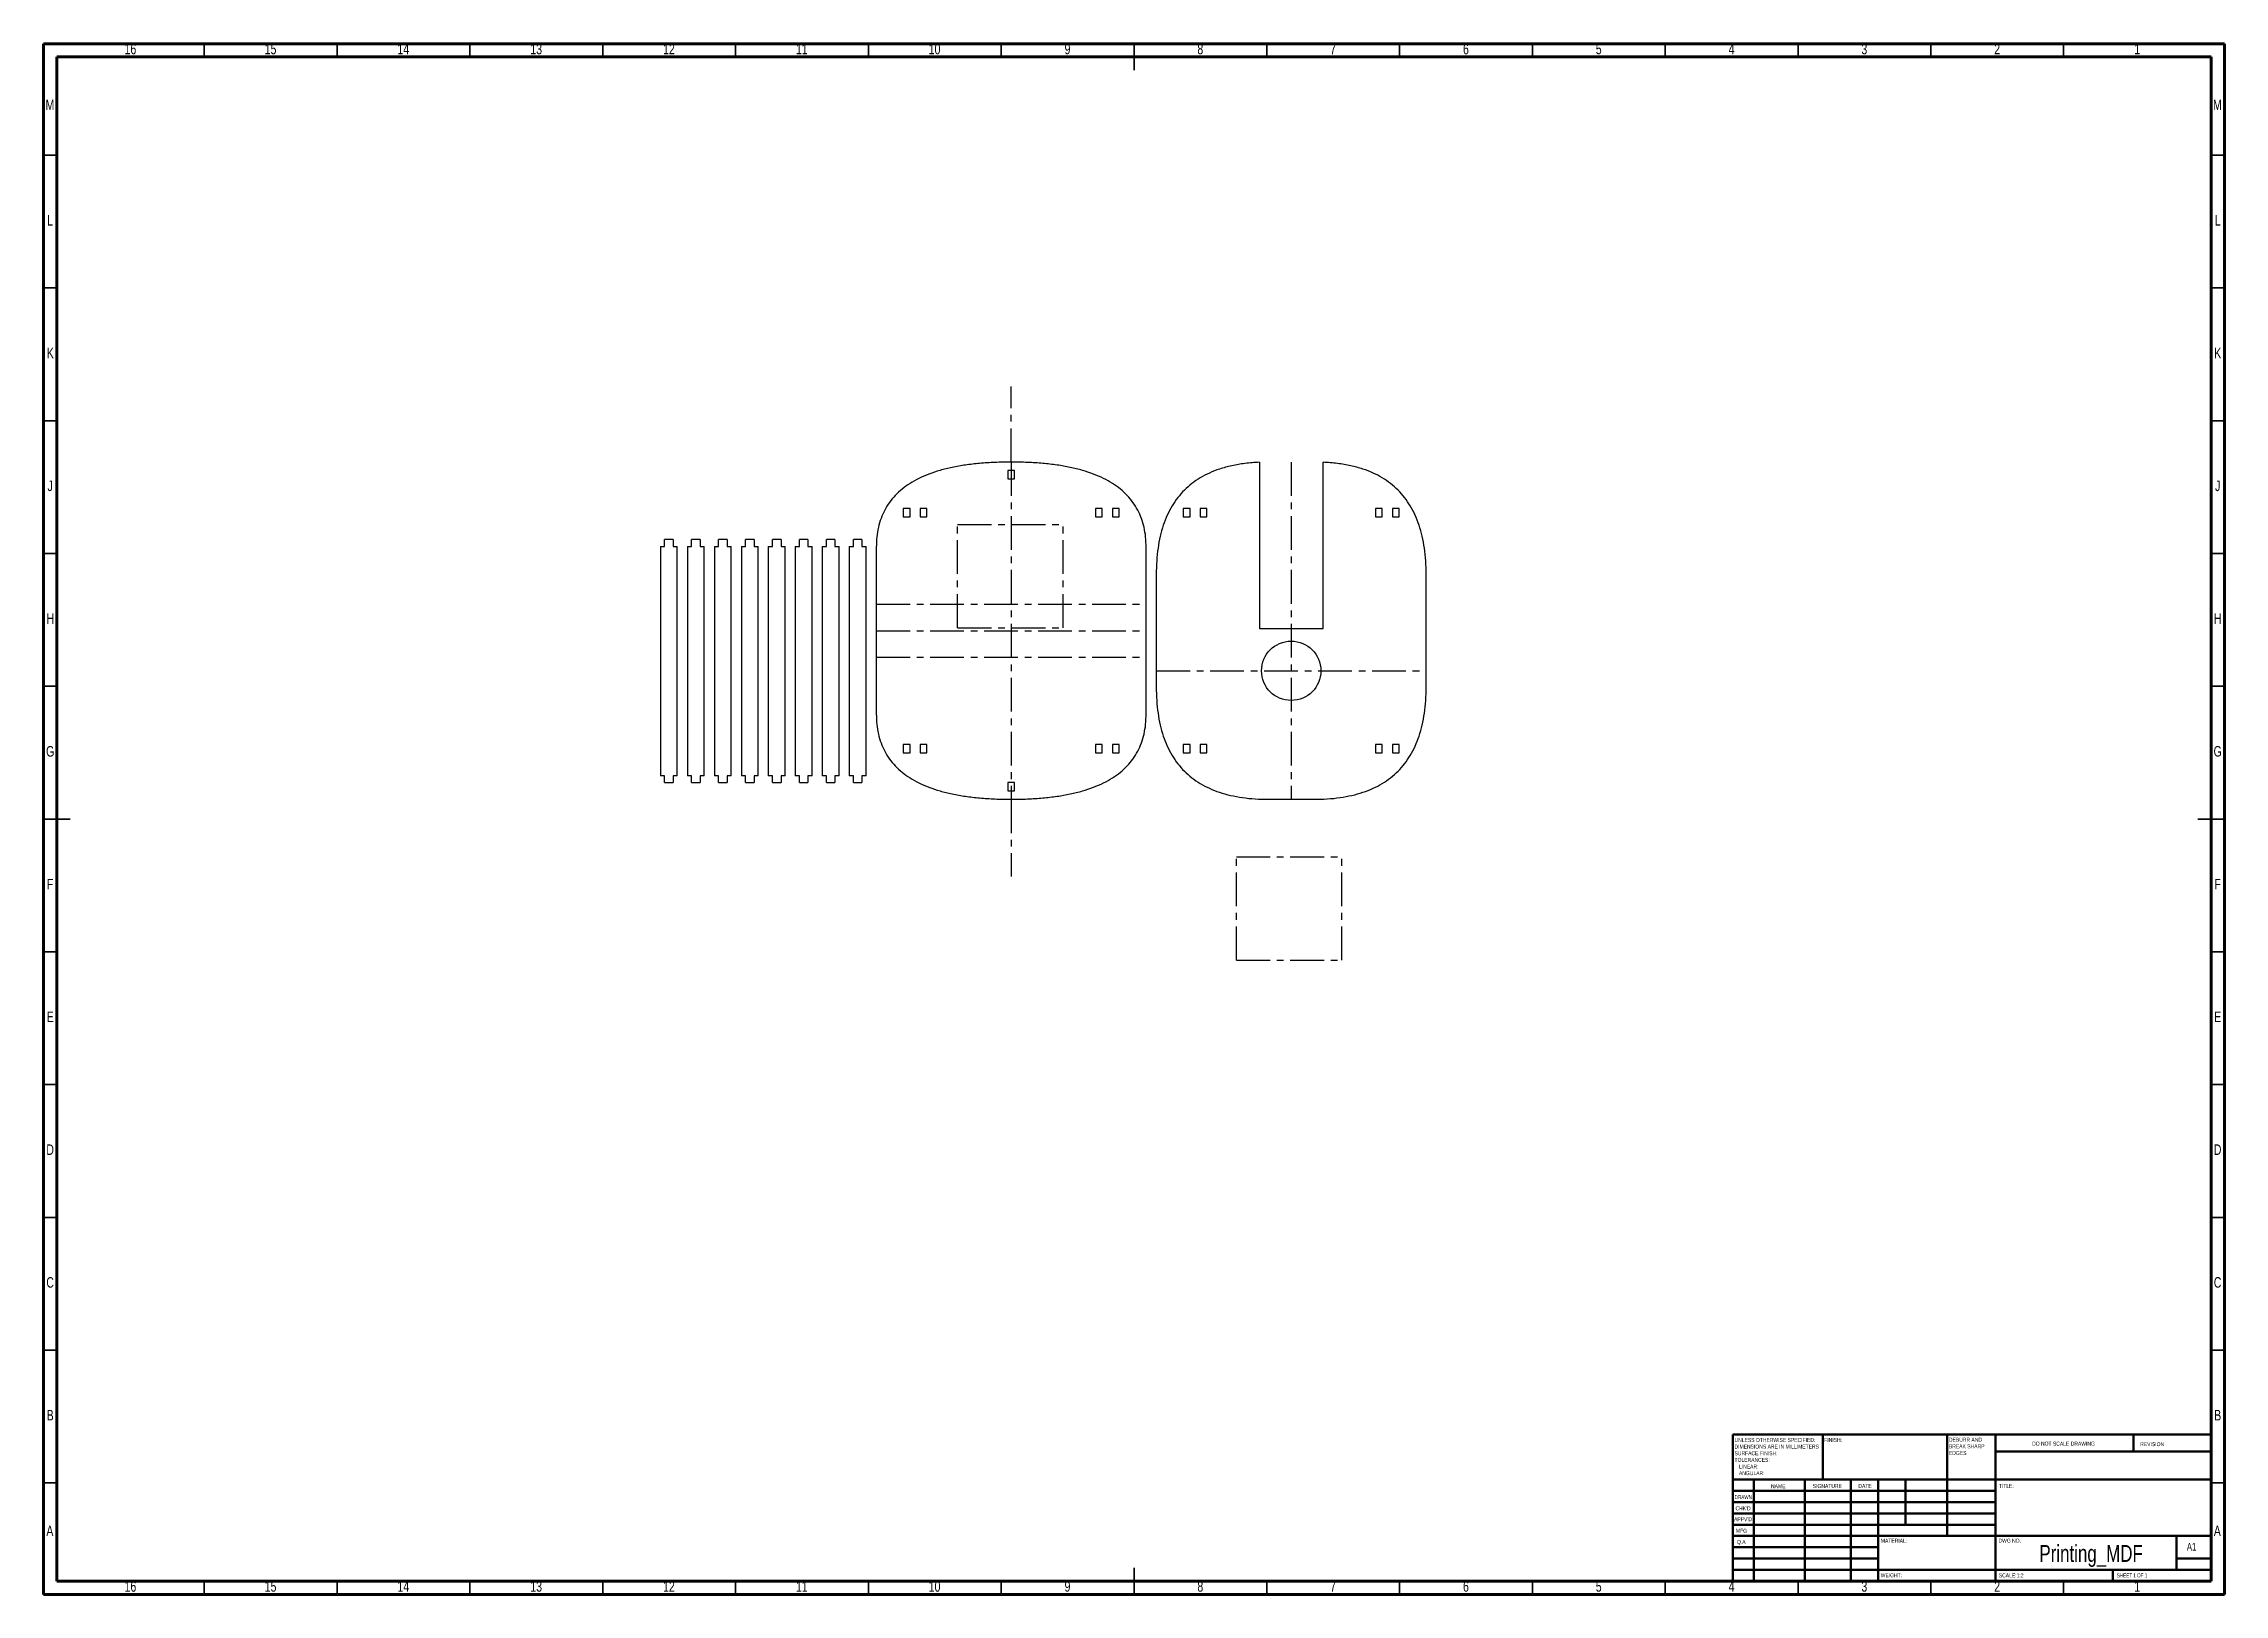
# Model space of a CAD drawing. Header units: inches. Extents: x 0.6 to 32.9, y 0.2 to 23.2.
import ezdxf

# ---------------------------------------------------------------- set-up
doc = ezdxf.new("R2010")
doc.units = ezdxf.units.IN
doc.header["$MEASUREMENT"] = 0
doc.linetypes.add('CENTERX2', pattern=[0.8, 0.5, -0.1, 0.1, -0.1])
doc.styles.add('SLDTEXTSTYLE0', font='TXT', dxfattribs={"width": 0.75})
doc.styles.add('SLDTEXTSTYLE1', font='TXT', dxfattribs={"width": 0.686449})
doc.styles.add('SLDTEXTSTYLE2', font='TXT', dxfattribs={"width": 0.6875})

# ---------------------------------------------------------------- blocks, each defined once
blk = doc.blocks.new('SW_NOTE_0')
at = {"color": 0, "linetype": 'Continuous', "lineweight": 0, "attachment_point": 1, "style": 'SLDTEXTSTYLE0'}
for s, insert, char_height in [('UNLESS OTHERWISE SPECIFIED:', (0, 0.076), 0.05906), ('TOLERANCES:', (0, -0.219), 0.05906), ('SURFACE FINISH:', (0, -0.121), 0.05906), ('DIMENSIONS ARE IN MILLIMETERS', (0, -0.022), 0.05906), ('LINEAR:', (0.066, -0.318), 0.0591), ('ANGULAR:', (0.066, -0.416), 0.0591)]:
    blk.add_mtext(s, dxfattribs=dict(at, insert=insert, char_height=char_height))
blk = doc.blocks.new('SW_NOTE_1')
at = {"color": 0, "linetype": 'Continuous', "lineweight": 0, "attachment_point": 1, "style": 'SLDTEXTSTYLE0'}
for s, insert, char_height in [('DEBURR AND', (0, 0.076), 0.0591), ('BREAK SHARP', (0, -0.022), 0.05906), ('EDGES', (0, -0.121), 0.0591)]:
    blk.add_mtext(s, dxfattribs=dict(at, insert=insert, char_height=char_height))

msp = doc.modelspace()

# ---------------------------------------------------------------- linework, layer by layer
at = {"color": 7, "linetype": 'Continuous', "lineweight": 70}
for p, q in [((0.591, 0.197), (0.591, 23.189)), ((0.591, 23.189), (32.913, 23.189)), ((0.787, 0.394), (0.787, 22.992)), ((0.787, 22.992), (32.717, 22.992)), ((32.717, 22.992), (32.717, 0.394)), ((32.913, 23.189), (32.913, 0.197)), ((32.717, 0.394), (0.787, 0.394)), ((32.913, 0.197), (0.591, 0.197))]:
    msp.add_line(p, q, dxfattribs=at)
at = {"color": 7, "linetype": 'Continuous', "lineweight": 35}
for p, q in [((2.972, 22.992), (2.972, 23.189)), ((4.941, 22.992), (4.941, 23.189)), ((6.909, 22.992), (6.909, 23.189)), ((8.878, 22.992), (8.878, 23.189)), ((10.846, 22.992), (10.846, 23.189)), ((12.815, 22.992), (12.815, 23.189)), ((14.783, 22.992), (14.783, 23.189)), ((16.752, 23.189), (16.752, 22.795)), ((16.752, 22.992), (16.752, 23.189)), ((18.72, 22.992), (18.72, 23.189)), ((20.689, 22.992), (20.689, 23.189)), ((22.657, 22.992), (22.657, 23.189)), ((24.626, 22.992), (24.626, 23.189)), ((26.594, 22.992), (26.594, 23.189)), ((28.563, 22.992), (28.563, 23.189)), ((30.531, 22.992), (30.531, 23.189)), ((0.787, 21.535), (0.591, 21.535)), ((32.717, 21.535), (32.913, 21.535)), ((0.787, 19.567), (0.591, 19.567)), ((32.717, 19.567), (32.913, 19.567)), ((0.787, 17.598), (0.591, 17.598)), ((32.717, 17.598), (32.913, 17.598)), ((0.787, 15.63), (0.591, 15.63)), ((32.717, 15.63), (32.913, 15.63)), ((0.787, 13.661), (0.591, 13.661)), ((32.717, 13.661), (32.913, 13.661)), ((0.591, 11.693), (0.984, 11.693)), ((0.787, 11.693), (0.591, 11.693)), ((32.913, 11.693), (32.52, 11.693)), ((32.717, 11.693), (32.913, 11.693)), ((0.787, 9.724), (0.591, 9.724)), ((32.717, 9.724), (32.913, 9.724)), ((0.787, 7.756), (0.591, 7.756)), ((32.717, 7.756), (32.913, 7.756)), ((0.787, 5.787), (0.591, 5.787)), ((32.717, 5.787), (32.913, 5.787)), ((0.787, 3.819), (0.591, 3.819)), ((32.717, 3.819), (32.913, 3.819)), ((0.787, 1.85), (0.591, 1.85)), ((32.717, 1.85), (32.913, 1.85)), ((2.972, 0.394), (2.972, 0.197)), ((4.941, 0.394), (4.941, 0.197)), ((6.909, 0.394), (6.909, 0.197)), ((8.878, 0.394), (8.878, 0.197)), ((10.846, 0.394), (10.846, 0.197)), ((12.815, 0.394), (12.815, 0.197)), ((14.783, 0.394), (14.783, 0.197)), ((16.752, 0.197), (16.752, 0.591)), ((16.752, 0.394), (16.752, 0.197)), ((18.72, 0.394), (18.72, 0.197)), ((20.689, 0.394), (20.689, 0.197)), ((22.657, 0.394), (22.657, 0.197)), ((24.626, 0.394), (24.626, 0.197)), ((26.594, 0.394), (26.594, 0.197)), ((28.563, 0.394), (28.563, 0.197)), ((30.531, 0.394), (30.531, 0.197))]:
    msp.add_line(p, q, dxfattribs=at)
at = {"color": 7, "linetype": 'CENTERX2'}
for p, q in [((14.932, 16.986), (14.932, 18.106)), ((14.932, 16.986), (14.932, 11.986)), ((19.082, 16.986), (19.082, 11.986)), ((14.138, 14.529), (14.138, 16.059)), ((14.138, 16.059), (15.703, 16.059)), ((15.703, 14.529), (15.703, 16.059)), ((12.932, 14.881), (16.932, 14.881)), ((12.932, 14.486), (16.932, 14.486)), ((14.138, 14.529), (15.703, 14.529)), ((12.932, 14.091), (16.932, 14.091)), ((17.082, 13.891), (21.082, 13.891)), ((14.932, 11.986), (14.932, 10.842)), ((18.269, 9.601), (18.269, 11.131)), ((18.269, 11.131), (19.834, 11.131)), ((19.834, 9.601), (19.834, 11.131)), ((18.269, 9.601), (19.834, 9.601))]:
    msp.add_line(p, q, dxfattribs=at)
at = {"color": 7, "linetype": 'Continuous', "lineweight": 25}
for p, q in [((14.982, 16.861), (14.882, 16.861)), ((14.882, 16.861), (14.882, 16.736)), ((14.982, 16.736), (14.982, 16.861)), ((18.61, 16.983), (18.61, 14.516)), ((19.555, 14.516), (19.555, 16.983)), ((14.882, 16.736), (14.982, 16.736)), ((13.432, 16.299), (13.332, 16.299)), ((13.332, 16.299), (13.332, 16.174)), ((13.332, 16.174), (13.432, 16.174)), ((13.432, 16.174), (13.432, 16.299)), ((13.682, 16.299), (13.582, 16.299)), ((13.582, 16.299), (13.582, 16.174)), ((13.582, 16.174), (13.682, 16.174)), ((13.682, 16.174), (13.682, 16.299)), ((16.282, 16.299), (16.182, 16.299)), ((16.182, 16.299), (16.182, 16.174)), ((16.182, 16.174), (16.282, 16.174)), ((16.282, 16.174), (16.282, 16.299)), ((16.532, 16.299), (16.432, 16.299)), ((16.432, 16.299), (16.432, 16.174)), ((16.432, 16.174), (16.532, 16.174)), ((16.532, 16.174), (16.532, 16.299)), ((17.582, 16.299), (17.482, 16.299)), ((17.482, 16.299), (17.482, 16.174)), ((17.482, 16.174), (17.582, 16.174)), ((17.582, 16.174), (17.582, 16.299)), ((17.832, 16.299), (17.732, 16.299)), ((17.732, 16.299), (17.732, 16.174)), ((17.732, 16.174), (17.832, 16.174)), ((17.832, 16.174), (17.832, 16.299)), ((20.432, 16.299), (20.332, 16.299)), ((20.332, 16.299), (20.332, 16.174)), ((20.332, 16.174), (20.432, 16.174)), ((20.432, 16.174), (20.432, 16.299)), ((20.682, 16.299), (20.582, 16.299)), ((20.582, 16.299), (20.582, 16.174)), ((20.582, 16.174), (20.682, 16.174)), ((20.682, 16.174), (20.682, 16.299)), ((9.732, 15.736), (9.795, 15.736)), ((9.732, 15.736), (9.732, 12.336)), ((9.795, 15.736), (9.795, 15.836)), ((9.92, 15.836), (9.795, 15.836)), ((9.92, 15.836), (9.92, 15.736)), ((9.92, 15.736), (9.982, 15.736)), ((9.982, 12.336), (9.982, 15.736)), ((10.132, 15.736), (10.195, 15.736)), ((10.132, 15.736), (10.132, 12.336)), ((10.195, 15.736), (10.195, 15.836)), ((10.32, 15.836), (10.195, 15.836)), ((10.32, 15.836), (10.32, 15.736)), ((10.32, 15.736), (10.382, 15.736)), ((10.382, 12.336), (10.382, 15.736)), ((10.532, 15.736), (10.595, 15.736)), ((10.532, 15.736), (10.532, 12.336)), ((10.595, 15.736), (10.595, 15.836)), ((10.72, 15.836), (10.595, 15.836)), ((10.72, 15.836), (10.72, 15.736)), ((10.72, 15.736), (10.782, 15.736)), ((10.782, 12.336), (10.782, 15.736)), ((10.932, 15.736), (10.995, 15.736)), ((10.932, 15.736), (10.932, 12.336)), ((10.995, 15.736), (10.995, 15.836)), ((11.12, 15.836), (10.995, 15.836)), ((11.12, 15.836), (11.12, 15.736)), ((11.12, 15.736), (11.182, 15.736)), ((11.182, 12.336), (11.182, 15.736)), ((11.332, 15.736), (11.395, 15.736)), ((11.332, 15.736), (11.332, 12.336)), ((11.395, 15.736), (11.395, 15.836)), ((11.52, 15.836), (11.395, 15.836)), ((11.52, 15.836), (11.52, 15.736)), ((11.52, 15.736), (11.582, 15.736)), ((11.582, 12.336), (11.582, 15.736)), ((11.732, 15.736), (11.795, 15.736)), ((11.732, 15.736), (11.732, 12.336)), ((11.795, 15.736), (11.795, 15.836)), ((11.92, 15.836), (11.795, 15.836)), ((11.92, 15.836), (11.92, 15.736)), ((11.92, 15.736), (11.982, 15.736)), ((11.982, 12.336), (11.982, 15.736)), ((12.132, 15.736), (12.195, 15.736)), ((12.132, 15.736), (12.132, 12.336)), ((12.195, 15.736), (12.195, 15.836)), ((12.32, 15.836), (12.195, 15.836)), ((12.32, 15.836), (12.32, 15.736)), ((12.32, 15.736), (12.382, 15.736)), ((12.382, 12.336), (12.382, 15.736)), ((12.532, 15.736), (12.532, 12.336)), ((12.532, 15.736), (12.595, 15.736)), ((12.595, 15.736), (12.595, 15.836)), ((12.72, 15.836), (12.595, 15.836)), ((12.72, 15.836), (12.72, 15.736)), ((12.72, 15.736), (12.782, 15.736)), ((12.782, 12.336), (12.782, 15.736)), ((12.932, 15.722), (12.932, 13.25)), ((16.932, 13.25), (16.932, 15.722)), ((17.082, 15.319), (17.082, 13.653)), ((21.082, 13.653), (21.082, 15.319)), ((18.61, 14.516), (19.555, 14.516)), ((13.432, 12.799), (13.332, 12.799)), ((13.332, 12.799), (13.332, 12.674)), ((13.332, 12.674), (13.432, 12.674)), ((13.432, 12.674), (13.432, 12.799)), ((13.682, 12.799), (13.582, 12.799)), ((13.582, 12.799), (13.582, 12.674)), ((13.582, 12.674), (13.682, 12.674)), ((13.682, 12.674), (13.682, 12.799)), ((16.282, 12.799), (16.182, 12.799)), ((16.182, 12.799), (16.182, 12.674)), ((16.182, 12.674), (16.282, 12.674)), ((16.282, 12.674), (16.282, 12.799)), ((16.532, 12.799), (16.432, 12.799)), ((16.432, 12.799), (16.432, 12.674)), ((16.432, 12.674), (16.532, 12.674)), ((16.532, 12.674), (16.532, 12.799)), ((17.582, 12.799), (17.482, 12.799)), ((17.482, 12.799), (17.482, 12.674)), ((17.482, 12.674), (17.582, 12.674)), ((17.582, 12.674), (17.582, 12.799)), ((17.832, 12.799), (17.732, 12.799)), ((17.732, 12.799), (17.732, 12.674)), ((17.732, 12.674), (17.832, 12.674)), ((17.832, 12.674), (17.832, 12.799)), ((20.432, 12.799), (20.332, 12.799)), ((20.332, 12.799), (20.332, 12.674)), ((20.332, 12.674), (20.432, 12.674)), ((20.432, 12.674), (20.432, 12.799)), ((20.682, 12.799), (20.582, 12.799)), ((20.582, 12.799), (20.582, 12.674)), ((20.582, 12.674), (20.682, 12.674)), ((20.682, 12.674), (20.682, 12.799)), ((9.795, 12.336), (9.732, 12.336)), ((9.795, 12.236), (9.795, 12.336)), ((9.982, 12.336), (9.92, 12.336)), ((9.92, 12.336), (9.92, 12.236)), ((10.195, 12.336), (10.132, 12.336)), ((10.195, 12.236), (10.195, 12.336)), ((10.382, 12.336), (10.32, 12.336)), ((10.32, 12.336), (10.32, 12.236)), ((10.595, 12.336), (10.532, 12.336)), ((10.595, 12.236), (10.595, 12.336)), ((10.782, 12.336), (10.72, 12.336)), ((10.72, 12.336), (10.72, 12.236)), ((10.995, 12.336), (10.932, 12.336)), ((10.995, 12.236), (10.995, 12.336)), ((11.182, 12.336), (11.12, 12.336)), ((11.12, 12.336), (11.12, 12.236)), ((11.395, 12.336), (11.332, 12.336)), ((11.395, 12.236), (11.395, 12.336)), ((11.582, 12.336), (11.52, 12.336)), ((11.52, 12.336), (11.52, 12.236)), ((11.795, 12.336), (11.732, 12.336)), ((11.795, 12.236), (11.795, 12.336)), ((11.982, 12.336), (11.92, 12.336)), ((11.92, 12.336), (11.92, 12.236)), ((12.195, 12.336), (12.132, 12.336)), ((12.195, 12.236), (12.195, 12.336)), ((12.32, 12.336), (12.32, 12.236)), ((12.382, 12.336), (12.32, 12.336)), ((12.595, 12.336), (12.532, 12.336)), ((12.595, 12.236), (12.595, 12.336)), ((12.782, 12.336), (12.72, 12.336)), ((12.72, 12.336), (12.72, 12.236)), ((9.795, 12.236), (9.92, 12.236)), ((10.195, 12.236), (10.32, 12.236)), ((10.595, 12.236), (10.72, 12.236)), ((10.995, 12.236), (11.12, 12.236)), ((11.395, 12.236), (11.52, 12.236)), ((11.795, 12.236), (11.92, 12.236)), ((12.195, 12.236), (12.32, 12.236)), ((12.595, 12.236), (12.72, 12.236)), ((14.982, 12.236), (14.882, 12.236)), ((14.882, 12.236), (14.882, 12.111)), ((14.882, 12.111), (14.982, 12.111)), ((14.982, 12.111), (14.982, 12.236)), ((18.749, 11.986), (19.415, 11.986))]:
    msp.add_line(p, q, dxfattribs=at)
at = {"color": 7, "linetype": 'Continuous', "lineweight": 50}
for p, q in [((25.63, 2.569), (32.717, 2.569)), ((25.63, 2.569), (25.63, 0.394)), ((26.961, 1.9), (26.961, 2.569)), ((28.803, 2.569), (28.803, 1.063)), ((29.52, 2.569), (29.52, 0.394)), ((32.717, 2.318), (29.52, 2.318)), ((31.567, 2.318), (31.567, 2.569)), ((32.717, 1.9), (25.63, 1.9)), ((29.52, 1.732), (25.63, 1.732)), ((25.937, 1.9), (25.937, 0.394)), ((26.693, 1.9), (26.693, 0.394)), ((27.378, 1.9), (27.378, 0.394)), ((27.78, 0.394), (27.78, 1.9)), ((28.189, 1.23), (28.189, 1.9)), ((29.52, 1.565), (25.63, 1.565)), ((29.52, 1.398), (25.63, 1.398)), ((29.52, 1.23), (25.63, 1.23)), ((27.78, 1.063), (25.63, 1.063)), ((27.78, 1.063), (32.717, 1.063)), ((32.205, 0.561), (32.205, 1.063)), ((27.78, 0.896), (25.63, 0.896)), ((27.78, 0.728), (25.63, 0.728)), ((32.717, 0.728), (32.205, 0.728)), ((25.63, 0.561), (32.717, 0.561)), ((31.26, 0.394), (31.26, 0.561))]:
    msp.add_line(p, q, dxfattribs=at)
at = {"color": 7, "linetype": 'Continuous'}
msp.add_circle((19.082, 13.891), 0.44, dxfattribs=at)
at = {"color": 7, "linetype": 'Continuous', "lineweight": 25}
msp.add_circle((19.082, 13.891), 0.44, dxfattribs=at)
for points, knots in [([(14.932, 16.986), (14.851, 16.985), (14.695, 16.983), (14.468, 16.969), (14.257, 16.944), (14.061, 16.91), (13.881, 16.866), (13.716, 16.812), (13.567, 16.748), (13.433, 16.674), (13.315, 16.59), (13.212, 16.495), (13.125, 16.391), (13.054, 16.276), (12.999, 16.151), (12.96, 16.017), (12.936, 15.873), (12.934, 15.773), (12.932, 15.722)], [0, 0, 0, 0, 0.090564, 0.175449, 0.254849, 0.329004, 0.398208, 0.462819, 0.523282, 0.580137, 0.634031, 0.685724, 0.736077, 0.786018, 0.836499, 0.888441, 0.942693, 1, 1, 1, 1]), ([(16.932, 15.722), (16.931, 15.773), (16.928, 15.873), (16.904, 16.017), (16.865, 16.151), (16.81, 16.276), (16.739, 16.391), (16.652, 16.495), (16.55, 16.59), (16.431, 16.674), (16.298, 16.748), (16.148, 16.812), (15.983, 16.866), (15.803, 16.91), (15.607, 16.944), (15.396, 16.969), (15.169, 16.983), (15.013, 16.985), (14.932, 16.986)], [0, 0, 0, 0, 0.057307, 0.111559, 0.163501, 0.213982, 0.263923, 0.314276, 0.365969, 0.419863, 0.476718, 0.537181, 0.601792, 0.670996, 0.745151, 0.824551, 0.909436, 1, 1, 1, 1]), ([(18.61, 16.983), (18.539, 16.978), (18.401, 16.969), (18.204, 16.935), (18.027, 16.888), (17.871, 16.827), (17.733, 16.755), (17.608, 16.67), (17.497, 16.572), (17.398, 16.46), (17.313, 16.335), (17.241, 16.198), (17.183, 16.047), (17.137, 15.883), (17.105, 15.707), (17.086, 15.517), (17.083, 15.387), (17.082, 15.319)], [0, 0, 0, 0, 0.083168, 0.160958, 0.23403, 0.296717, 0.356886, 0.415318, 0.472861, 0.530404, 0.588836, 0.649006, 0.711692, 0.777585, 0.84728, 0.921277, 1, 1, 1, 1]), ([(21.082, 15.319), (21.081, 15.387), (21.079, 15.517), (21.059, 15.707), (21.027, 15.883), (20.981, 16.047), (20.923, 16.198), (20.851, 16.335), (20.766, 16.46), (20.668, 16.572), (20.556, 16.67), (20.431, 16.755), (20.294, 16.827), (20.137, 16.888), (19.961, 16.935), (19.763, 16.969), (19.626, 16.978), (19.555, 16.983)], [0, 0, 0, 0, 0.078722, 0.15272, 0.222415, 0.288308, 0.350994, 0.411164, 0.469596, 0.527139, 0.584682, 0.643114, 0.703283, 0.76597, 0.839042, 0.916832, 1, 1, 1, 1]), ([(17.082, 13.653), (17.083, 13.585), (17.086, 13.455), (17.105, 13.265), (17.137, 13.089), (17.183, 12.925), (17.241, 12.775), (17.313, 12.637), (17.398, 12.512), (17.497, 12.401), (17.608, 12.302), (17.733, 12.217), (17.871, 12.145), (18.021, 12.087), (18.185, 12.041), (18.361, 12.009), (18.551, 11.989), (18.681, 11.987), (18.749, 11.986)], [0, 0, 0, 0, 0.07467, 0.144858, 0.210964, 0.273465, 0.332924, 0.389996, 0.44542, 0.5, 0.55458, 0.610004, 0.667076, 0.726535, 0.789036, 0.855142, 0.925331, 1, 1, 1, 1]), ([(19.415, 11.986), (19.483, 11.987), (19.613, 11.989), (19.803, 12.009), (19.979, 12.041), (20.143, 12.087), (20.294, 12.145), (20.431, 12.217), (20.556, 12.302), (20.668, 12.401), (20.766, 12.512), (20.851, 12.637), (20.923, 12.775), (20.981, 12.925), (21.027, 13.089), (21.059, 13.265), (21.079, 13.455), (21.081, 13.585), (21.082, 13.653)], [0, 0, 0, 0, 0.07467, 0.144858, 0.210964, 0.273465, 0.332924, 0.389996, 0.44542, 0.5, 0.55458, 0.610004, 0.667076, 0.726535, 0.789036, 0.855142, 0.925331, 1, 1, 1, 1]), ([(12.932, 13.25), (12.934, 13.199), (12.936, 13.1), (12.96, 12.955), (12.999, 12.821), (13.054, 12.696), (13.125, 12.581), (13.212, 12.477), (13.315, 12.383), (13.433, 12.298), (13.567, 12.224), (13.716, 12.16), (13.881, 12.106), (14.061, 12.062), (14.257, 12.028), (14.468, 12.004), (14.695, 11.989), (14.851, 11.987), (14.932, 11.986)], [0, 0, 0, 0, 0.057307, 0.111559, 0.163501, 0.213982, 0.263923, 0.314276, 0.365969, 0.419863, 0.476718, 0.537181, 0.601792, 0.670996, 0.745151, 0.824551, 0.909436, 1, 1, 1, 1]), ([(14.932, 11.986), (15.013, 11.987), (15.169, 11.989), (15.396, 12.004), (15.607, 12.028), (15.803, 12.062), (15.983, 12.106), (16.148, 12.16), (16.298, 12.224), (16.431, 12.298), (16.55, 12.383), (16.652, 12.477), (16.739, 12.581), (16.81, 12.696), (16.865, 12.821), (16.904, 12.955), (16.928, 13.1), (16.931, 13.199), (16.932, 13.25)], [0, 0, 0, 0, 0.090564, 0.175449, 0.254849, 0.329004, 0.398208, 0.462819, 0.523282, 0.580137, 0.634031, 0.685724, 0.736077, 0.786018, 0.836499, 0.888441, 0.942693, 1, 1, 1, 1])]:
    msp.add_open_spline(points, degree=3, knots=knots, dxfattribs=at)

# ---------------------------------------------------------------- block references
at = {"color": 7, "linetype": 'Continuous', "lineweight": 0}
for name, p in [('SW_NOTE_0', (25.653, 2.44)), ('SW_NOTE_1', (28.831, 2.444))]:
    msp.add_blockref(name, p, dxfattribs=at)

# ---------------------------------------------------------------- texts
for s, insert, char_height, attachment_point, style in [('16', (1.877, 23.188), 0.1562, 2, 'SLDTEXTSTYLE0'), ('15', (3.954, 23.188), 0.1562, 2, 'SLDTEXTSTYLE0'), ('14', (5.922, 23.188), 0.1562, 2, 'SLDTEXTSTYLE0'), ('13', (7.891, 23.188), 0.1562, 2, 'SLDTEXTSTYLE0'), ('12', (9.859, 23.188), 0.1562, 2, 'SLDTEXTSTYLE0'), ('11', (11.828, 23.188), 0.1562, 2, 'SLDTEXTSTYLE0'), ('10', (13.796, 23.188), 0.1562, 2, 'SLDTEXTSTYLE0'), ('9', (15.766, 23.188), 0.156, 2, 'SLDTEXTSTYLE0'), ('8', (17.735, 23.188), 0.156, 2, 'SLDTEXTSTYLE0'), ('7', (19.703, 23.188), 0.156, 2, 'SLDTEXTSTYLE0'), ('6', (21.672, 23.188), 0.156, 2, 'SLDTEXTSTYLE0'), ('5', (23.64, 23.188), 0.156, 2, 'SLDTEXTSTYLE0'), ('4', (25.609, 23.188), 0.156, 2, 'SLDTEXTSTYLE0'), ('3', (27.577, 23.188), 0.156, 2, 'SLDTEXTSTYLE0'), ('2', (29.546, 23.188), 0.156, 2, 'SLDTEXTSTYLE0'), ('1', (31.622, 23.188), 0.156, 2, 'SLDTEXTSTYLE0'), ('M', (0.684, 22.361), 0.156, 2, 'SLDTEXTSTYLE0'), ('M', (32.81, 22.361), 0.156, 2, 'SLDTEXTSTYLE0'), ('L', (0.687, 20.649), 0.156, 2, 'SLDTEXTSTYLE0'), ('L', (32.813, 20.649), 0.156, 2, 'SLDTEXTSTYLE0'), ('K', (0.689, 18.68), 0.156, 2, 'SLDTEXTSTYLE0'), ('K', (32.815, 18.68), 0.156, 2, 'SLDTEXTSTYLE0'), ('J', (0.688, 16.712), 0.156, 2, 'SLDTEXTSTYLE0'), ('J', (32.814, 16.712), 0.156, 2, 'SLDTEXTSTYLE0'), ('H', (0.689, 14.743), 0.156, 2, 'SLDTEXTSTYLE0'), ('H', (32.815, 14.743), 0.156, 2, 'SLDTEXTSTYLE0'), ('G', (0.688, 12.775), 0.156, 2, 'SLDTEXTSTYLE0'), ('G', (32.814, 12.775), 0.156, 2, 'SLDTEXTSTYLE0'), ('F', (0.687, 10.806), 0.156, 2, 'SLDTEXTSTYLE0'), ('F', (32.813, 10.806), 0.156, 2, 'SLDTEXTSTYLE0'), ('E', (0.689, 8.838), 0.156, 2, 'SLDTEXTSTYLE0'), ('E', (32.815, 8.838), 0.156, 2, 'SLDTEXTSTYLE0'), ('D', (0.687, 6.869), 0.156, 2, 'SLDTEXTSTYLE0'), ('D', (32.813, 6.869), 0.156, 2, 'SLDTEXTSTYLE0'), ('C', (0.687, 4.901), 0.156, 2, 'SLDTEXTSTYLE0'), ('C', (32.813, 4.901), 0.156, 2, 'SLDTEXTSTYLE0'), ('B', (0.688, 2.932), 0.156, 2, 'SLDTEXTSTYLE0'), ('B', (32.814, 2.932), 0.156, 2, 'SLDTEXTSTYLE0'), ('FINISH:', (26.983, 2.517), 0.0591, 1, 'SLDTEXTSTYLE0'), ('DO NOT SCALE DRAWING', (30.064, 2.462), 0.05906, 1, 'SLDTEXTSTYLE0'), ('REVISION', (31.666, 2.454), 0.0591, 1, 'SLDTEXTSTYLE0'), ('DRAWN', (25.655, 1.669), 0.0591, 1, 'SLDTEXTSTYLE1'), ('NAME', (26.194, 1.831), 0.0591, 1, 'SLDTEXTSTYLE0'), ('SIGNATURE', (26.812, 1.833), 0.0591, 1, 'SLDTEXTSTYLE0'), ('DATE', (27.489, 1.834), 0.0591, 1, 'SLDTEXTSTYLE0'), ('TITLE:', (29.57, 1.834), 0.0591, 1, 'SLDTEXTSTYLE0'), ("APPV'D", (25.646, 1.341), 0.0591, 1, 'SLDTEXTSTYLE0'), ("CHK'D", (25.667, 1.502), 0.0591, 1, 'SLDTEXTSTYLE0'), ('A', (0.683, 1.217), 0.156, 2, 'SLDTEXTSTYLE0'), ('MFG', (25.674, 1.17), 0.0591, 1, 'SLDTEXTSTYLE0'), ('Q.A', (25.689, 1.004), 0.0591, 1, 'SLDTEXTSTYLE0'), ('MATERIAL:', (27.821, 1.023), 0.0591, 1, 'SLDTEXTSTYLE0'), ('DWG NO.', (29.565, 1.023), 0.0591, 1, 'SLDTEXTSTYLE0'), ('A', (32.809, 1.217), 0.156, 2, 'SLDTEXTSTYLE0'), ('Printing_MDF', (30.938, 0.929), 0.25, 2, 'SLDTEXTSTYLE0'), ('A1', (32.357, 0.961), 0.1146, 1, 'SLDTEXTSTYLE0'), ('16', (1.877, 0.393), 0.1562, 2, 'SLDTEXTSTYLE0'), ('15', (3.954, 0.393), 0.1562, 2, 'SLDTEXTSTYLE0'), ('14', (5.922, 0.393), 0.1562, 2, 'SLDTEXTSTYLE0'), ('13', (7.891, 0.393), 0.1562, 2, 'SLDTEXTSTYLE0'), ('12', (9.859, 0.393), 0.1562, 2, 'SLDTEXTSTYLE0'), ('11', (11.828, 0.393), 0.1562, 2, 'SLDTEXTSTYLE0'), ('10', (13.796, 0.393), 0.1562, 2, 'SLDTEXTSTYLE0'), ('9', (15.766, 0.393), 0.156, 2, 'SLDTEXTSTYLE0'), ('8', (17.735, 0.393), 0.156, 2, 'SLDTEXTSTYLE0'), ('7', (19.703, 0.393), 0.156, 2, 'SLDTEXTSTYLE0'), ('6', (21.672, 0.393), 0.156, 2, 'SLDTEXTSTYLE0'), ('5', (23.64, 0.393), 0.156, 2, 'SLDTEXTSTYLE0'), ('4', (25.609, 0.393), 0.156, 2, 'SLDTEXTSTYLE0'), ('3', (27.577, 0.393), 0.156, 2, 'SLDTEXTSTYLE0'), ('WEIGHT:', (27.82, 0.51), 0.059, 1, 'SLDTEXTSTYLE0'), ('2', (29.546, 0.393), 0.156, 2, 'SLDTEXTSTYLE0'), ('SCALE:1:2', (29.57, 0.508), 0.0591, 1, 'SLDTEXTSTYLE0'), ('SHEET 1 OF 1', (31.318, 0.508), 0.05906, 1, 'SLDTEXTSTYLE2'), ('1', (31.622, 0.393), 0.156, 2, 'SLDTEXTSTYLE0')]:
    msp.add_mtext(s, dxfattribs=dict(at, insert=insert, char_height=char_height, attachment_point=attachment_point, style=style))

doc.saveas('drawing.dxf')
